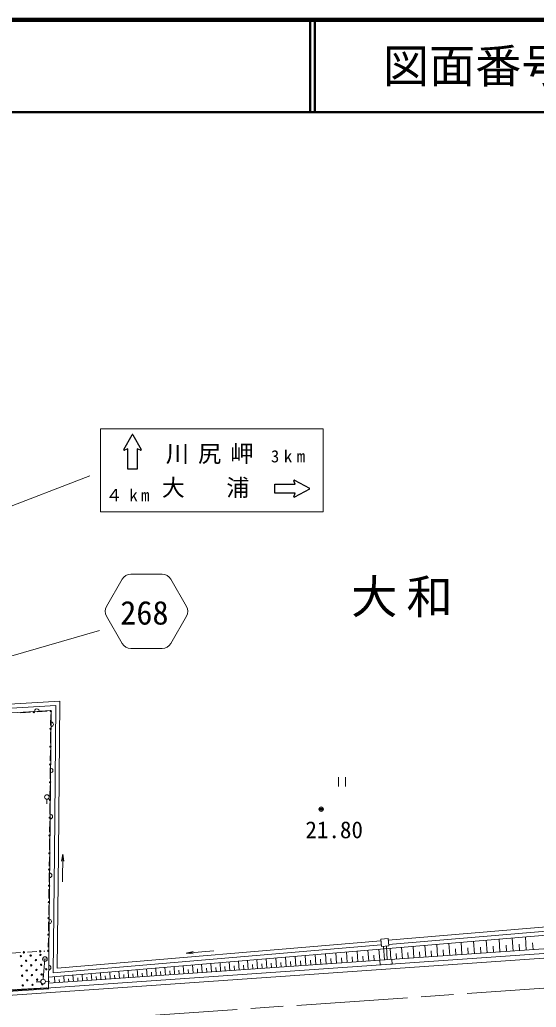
# Model space of a CAD drawing. Units: millimetres, scale not verified. Extents: x 40000 to 680000, y 20000 to 380000.
# Drawn here: x 477276 to 533236, y 272970 to 380000 of the extents above; entities that cross this region are included whole.
import ezdxf
from ezdxf.enums import TextEntityAlignment as Align

# ---------------------------------------------------------------- set-up
doc = ezdxf.new("R2010")
doc.units = ezdxf.units.MM
doc.header["$LTSCALE"] = 1000
doc.header["$PDMODE"] = 32
doc.header["$PDSIZE"] = 500
doc.linetypes.add('CHAIN', pattern=[18.5, 12, -1.5, 3.5, -1.5])
for name, color, linetype, lineweight in [('M-BGD', 7, 'Continuous', 13), ('M-BMK', 2, 'CHAIN', 13), ('M-STR-STRC', 7, 'Continuous', 13), ('M-TTL', 2, 'Continuous', 140), ('M-TTL-LINE', 7, 'Continuous', 50), ('M-TTL-TXT', 7, 'Continuous', 13)]:
    doc.layers.add(name, color=color, linetype=linetype, lineweight=lineweight)
doc.layers.add('M-BGD-HTXT', color=7, linetype='Continuous')
doc.styles.add('ＭＳ ゴシック', font='')
doc.styles.get('ＭＳ ゴシック').set_extended_font_data('MS Gothic')

msp = doc.modelspace()

# ---------------------------------------------------------------- linework, layer by layer
at = {"layer": 'M-BGD'}
for p, q in [((479174, 304982), (480261, 305047)), ((477339, 304872), (478425, 304937)), ((480632, 304695), (480621, 303518)), ((480614, 302768), (480603, 301592)), ((480596, 300842), (480585, 299665)), ((480578, 298915), (480568, 297739)), ((511820, 297906), (511820, 296906)), ((512570, 296906), (512570, 297906)), ((480561, 296989), (480550, 295812)), ((480218, 295507), (480207, 295007)), ((480543, 295062), (480532, 293885)), ((480525, 293135), (480514, 291959)), ((480508, 291209), (480497, 290032)), ((480489, 289282), (480476, 288271)), ((481932, 289561), (481899, 286561)), ((480466, 287521), (480454, 286510)), ((480444, 285760), (480431, 284749)), ((480422, 283999), (480409, 282988)), ((480400, 282238), (480387, 281227)), ((517199, 280224), (541464, 282274)), ((517236, 279786), (541389, 281826)), ((480378, 280478), (480365, 279467)), ((480385, 275568), (551600, 280509)), ((480393, 276232), (541314, 281378)), ((530723, 279060), (530624, 280475)), ((532158, 279160), (532059, 280596)), ((451898, 273092), (551635, 280011)), ((451904, 272591), (551669, 279512)), ((480898, 276716), (516439, 279718)), ((481344, 277195), (516402, 280157)), ((517184, 280407), (516387, 280340)), ((516387, 280340), (516454, 279543)), ((517251, 279610), (516454, 279543)), ((516700, 279564), (516802, 278095)), ((516999, 279589), (517102, 278115)), ((517184, 280407), (517251, 279610)), ((517496, 278143), (517412, 279359)), ((518731, 278228), (518645, 279463)), ((519984, 278315), (519897, 279569)), ((521256, 278404), (521168, 279676)), ((522548, 278493), (522458, 279785)), ((523859, 278584), (523769, 279896)), ((525191, 278677), (525099, 280008)), ((525867, 278724), (525820, 279394)), ((526543, 278770), (526449, 280122)), ((527229, 278818), (527182, 279499)), ((527915, 278866), (527820, 280238)), ((528612, 278914), (528564, 279605)), ((529308, 278962), (529211, 280355)), ((530015, 279011), (529967, 279713)), ((531440, 279110), (531391, 279823)), ((532887, 279211), (532837, 279934)), ((477355, 278897), (476331, 278833)), ((479127, 279009), (478103, 278944)), ((479986, 279066), (479875, 279058)), ((495319, 278827), (498308, 279080)), ((505079, 277281), (505008, 278311)), ((506125, 277354), (506052, 278399)), ((507186, 277427), (507112, 278489)), ((508264, 277502), (508189, 278580)), ((509358, 277578), (509282, 278672)), ((510468, 277655), (510391, 278766)), ((511596, 277733), (511517, 278861)), ((512168, 277773), (512129, 278341)), ((512740, 277813), (512661, 278958)), ((513321, 277853), (513281, 278430)), ((513902, 277893), (513822, 279056)), ((514492, 277934), (514452, 278520)), ((515082, 277975), (515000, 279155)), ((515681, 278017), (515640, 278611)), ((516280, 278058), (516197, 279256)), ((518113, 278186), (518071, 278798)), ((519357, 278272), (519314, 278894)), ((520620, 278360), (520576, 278991)), ((521902, 278448), (521858, 279090)), ((523204, 278539), (523159, 279190)), ((524525, 278630), (524479, 279291)), ((479757, 278209), (480255, 278167)), ((479820, 276002), (480006, 278188)), ((492060, 276378), (492002, 277213)), ((493058, 276447), (492999, 277297)), ((494055, 276516), (493995, 277381)), ((495053, 276586), (494992, 277465)), ((496051, 276655), (495988, 277549)), ((497048, 276724), (496985, 277633)), ((497547, 276759), (497515, 277217)), ((498046, 276793), (497982, 277718)), ((498545, 276828), (498512, 277294)), ((499043, 276863), (498978, 277802)), ((499542, 276897), (499509, 277371)), ((500041, 276932), (499975, 277886)), ((500540, 276966), (500506, 277447)), ((501039, 277001), (500971, 277970)), ((501537, 277036), (501503, 277524)), ((502036, 277070), (501968, 278054)), ((502536, 277105), (502501, 277601)), ((503035, 277140), (502966, 278139)), ((503542, 277175), (503507, 277678)), ((504050, 277210), (503979, 278224)), ((504564, 277246), (504529, 277757)), ((505602, 277318), (505566, 277836)), ((506655, 277391), (506619, 277917)), ((507725, 277465), (507688, 278000)), ((508811, 277540), (508773, 278083)), ((509913, 277617), (509875, 278168)), ((511032, 277694), (510993, 278254)), ((516303, 278060), (516338, 277561)), ((516338, 277561), (517635, 277651)), ((517600, 278150), (517635, 277651)), ((479805, 276002), (479815, 276502)), ((480393, 276232), (480385, 275568)), ((481086, 275617), (481040, 276287)), ((482084, 275686), (482037, 276371)), ((483082, 275755), (483033, 276455)), ((483580, 275790), (483556, 276143)), ((484079, 275824), (484030, 276539)), ((484578, 275859), (484553, 276220)), ((485077, 275894), (485026, 276623)), ((485576, 275928), (485550, 276297)), ((486074, 275963), (486023, 276707)), ((486573, 275997), (486547, 276373)), ((487072, 276032), (487019, 276792)), ((487571, 276067), (487544, 276450)), ((488070, 276101), (488016, 276876)), ((488569, 276136), (488541, 276527)), ((489067, 276170), (489013, 276960)), ((489566, 276205), (489538, 276604)), ((490065, 276240), (490009, 277044)), ((490564, 276274), (490536, 276680)), ((491063, 276309), (491006, 277128)), ((491561, 276343), (491533, 276757)), ((492559, 276413), (492530, 276834)), ((493557, 276482), (493527, 276910)), ((494554, 276551), (494524, 276987)), ((495552, 276620), (495521, 277064)), ((496549, 276690), (496518, 277140)), ((479550, 275740), (479050, 275714)), ((480049, 275766), (480548, 275792)), ((481585, 275651), (481562, 275990)), ((482583, 275721), (482559, 276067)), ((457275, 273373), (480386, 274977)), ((480380, 275066), (480386, 274977))]:
    msp.add_line(p, q, dxfattribs=at)
for points in [[(481344, 277195), (481483, 289606), (481634, 306147), (456677, 304658)], [(480898, 276716), (481043, 289610), (481190, 305680), (457112, 304244)], [(480380, 275068), (480543, 289615), (480685, 305149), (457607, 303772)], [(482049, 288810), (481932, 289561), (481799, 288813)], [(496056, 279015), (495319, 278827), (496077, 278766)], [(480378, 274920), (480164, 275067), (476106, 274841), (470771, 274480)]]:
    msp.add_lwpolyline(points, dxfattribs=at)
for centre, radius in [((480635, 305070), 75), ((478800, 304960), 75), ((480617, 303143), 75), ((480600, 301217), 75), ((480582, 299290), 75), ((480564, 297364), 75), ((480223, 295757), 250), ((480546, 295437), 75), ((509932, 294437), 150), ((509932, 294437), 120), ((509932, 294437), 90), ((509932, 294437), 60), ((509932, 294437), 30), ((509932, 294437), 20), ((480529, 293510), 75), ((480511, 291584), 75), ((480493, 289657), 75), ((480471, 287896), 75), ((480449, 286135), 75), ((480427, 284374), 75), ((480405, 282613), 75), ((480382, 280852), 75), ((477399, 278507), 75), ((477729, 278921), 75), ((478457, 278574), 75), ((479501, 279032), 75), ((479516, 278640), 75), ((480006, 278188), 250), ((480360, 279092), 75), ((477465, 277449), 75), ((477961, 278011), 75), ((478523, 277515), 75), ((479020, 278077), 75), ((479582, 277581), 75), ((477531, 276390), 75), ((478027, 276953), 75), ((478590, 276456), 75), ((479086, 277019), 75), ((479648, 276522), 75), ((480144, 277085), 75), ((477597, 275332), 75), ((478093, 275894), 75), ((478656, 275398), 75), ((479152, 275960), 75), ((479799, 275753), 250), ((479714, 275464), 75)]:
    msp.add_circle(centre, radius, dxfattribs=at)
for centre, start, end in [((479128, 305056), 3.41359, 183.41359), ((480671, 303632), 269.47467, 89.47467), ((480625, 298632), 269.47467, 89.47467), ((480580, 293632), 269.47467, 89.47467), ((480516, 287267), 269.35721, 89.35721), ((480460, 282268), 269.35721, 89.35721), ((480404, 277268), 269.35721, 89.35721)]:
    msp.add_arc(centre, 250, start, end, dxfattribs=at)
msp.add_point((509932, 294437), dxfattribs=at)
at = {"layer": 'M-BMK'}
msp.add_line((451939, 269334), (551894, 276269), dxfattribs=at)
at = {"layer": 'M-STR-STRC'}
for p, q in [((510133, 335662), (486035, 335662)), ((486035, 335662), (486035, 326665)), ((510133, 326665), (510133, 335662)), ((434577, 311307), (484871, 330560)), ((486035, 326665), (510133, 326665)), ((488388, 319366), (486687, 316420)), ((492717, 319902), (489315, 319902)), ((495346, 316420), (493645, 319366)), ((486687, 315348), (488388, 312402)), ((493645, 312402), (495346, 315348)), ((438630, 300117), (485914, 313803)), ((492717, 311867), (489315, 311867))]:
    msp.add_line(p, q, dxfattribs=at)
at = {"layer": 'M-STR-STRC', "lineweight": 25}
for p, q in [((488561, 333414), (489449, 335012)), ((489536, 335012), (490424, 333414)), ((488993, 333491), (488623, 333343)), ((488993, 331291), (488993, 333491)), ((490362, 333343), (489993, 333491)), ((489993, 333491), (489993, 331291)), ((489993, 331291), (488993, 331291)), ((504930, 328673), (504930, 329673)), ((504930, 329673), (507130, 329673)), ((507130, 329673), (506983, 330042)), ((507053, 330104), (508652, 329216)), ((507130, 328673), (504930, 328673)), ((506983, 328303), (507130, 328673)), ((508652, 329129), (507053, 328241))]:
    msp.add_line(p, q, dxfattribs=at)
for centre, start, end in [((489493, 334988), 29.0546, 150.9454), ((488605, 333390), 150.9454, 291.80141), ((490381, 333390), 248.19859, 29.0546), ((507029, 330061), 60.9454, 201.80141), ((508627, 329173), 299.0546, 60.9454), ((507029, 328285), 158.19859, 299.0546)]:
    msp.add_arc(centre, 50, start, end, dxfattribs=at)
at = {"layer": 'M-STR-STRC'}
for centre, start, end in [((489315, 318830), 90, 150), ((492717, 318830), 30, 90), ((487615, 315884), 150, 210), ((494418, 315884), 330, 30), ((489315, 312938), 210, 270), ((492717, 312938), 270, 330)]:
    msp.add_arc(centre, 1071, start, end, dxfattribs=at)
at = {"layer": 'M-TTL'}
msp.add_line((680000, 380000), (40000, 380000), dxfattribs=at)
at = {"layer": 'M-TTL-LINE'}
for p, q in [((508747, 380000), (508747, 370000)), ((509247, 380000), (509247, 370000)), ((40000, 370000), (680000, 370000))]:
    msp.add_line(p, q, dxfattribs=at)

# ---------------------------------------------------------------- texts
at = {"layer": 'M-BGD', "style": 'ＭＳ ゴシック'}
msp.add_text('21.80', height=1833, dxfattribs=at).set_placement((511345, 292204), align=Align.MIDDLE_CENTER)
at = {"layer": 'M-BGD-HTXT', "insert": (519184, 317271), "char_height": 3666, "attachment_point": 5, "style": 'ＭＳ ゴシック'}
msp.add_mtext('\\T1.2;大和', dxfattribs=at)
at = {"layer": 'M-STR-STRC', "style": 'ＭＳ ゴシック'}
msp.add_text('268', height=2566, dxfattribs=at).set_placement((490780, 315727), align=Align.MIDDLE_CENTER)
for s, insert, char_height, attachment_point in [('\\T1.4;川尻岬', (493098, 331834), 1833, 7), ('\\T1.56;3km', (504494, 332006), 1320, 7), ('\\T1.4;大\u3000浦', (497912, 329193), 1833, 5), ('\\T1.42;４km', (486598, 327815), 1320, 7)]:
    msp.add_mtext(s, dxfattribs=dict(at, insert=insert, char_height=char_height, attachment_point=attachment_point))
at = {"layer": 'M-TTL-TXT', "style": 'ＭＳ ゴシック'}
msp.add_text('図面番号', height=3666, dxfattribs=at).set_placement((526622, 375000), align=Align.MIDDLE_CENTER)

doc.saveas('drawing.dxf')
